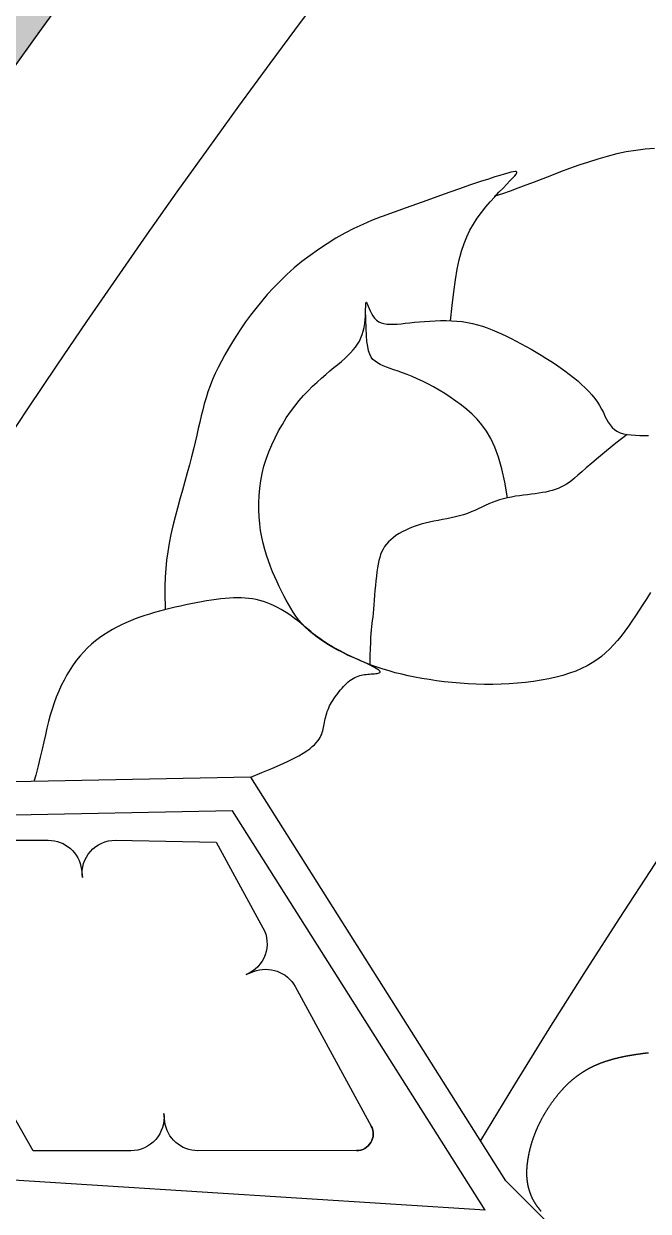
# Model space of a CAD drawing. Header units: feet. Extents: x 0 to 841, y 0 to 594.
# Drawn here: x 639.758 to 640.625, y 137.83 to 139.479 of the extents above; entities that cross this region are included whole.
import ezdxf

# ---------------------------------------------------------------- set-up
doc = ezdxf.new("R2010")
doc.units = ezdxf.units.FT
doc.header["$MEASUREMENT"] = 0
doc.layers.add('LOGO', color=7, linetype='Continuous')

# ---------------------------------------------------------------- blocks, each defined once
blk = doc.blocks.new('YOTA')
h = blk.add_hatch(color=1)
edge = h.paths.add_edge_path()
edge.add_arc((302.8865, 246.9749), 39.995, 0, 360)
edge = h.paths.add_edge_path(flags=16)
edge.add_arc((302.8865, 246.9749), 39.7003, 0, 360)
at = {"color": 2}
for p, q in [((271.5752, 266.8422), (269.5716, 266.8019)), ((272.705, 265.0555), (271.5752, 266.8422)), ((271.4951, 266.6932), (269.6933, 266.6569)), ((272.6127, 264.9259), (271.4951, 266.6932)), ((272.6127, 264.9259), (270.5259, 265.0586)), ((273.1594, 264.6017), (272.705, 265.0555))]:
    blk.add_line(p, q, dxfattribs=at)
for points in [[(273.3616, 269.623), (273.3204, 269.6195), (273.279, 269.6142), (273.2375, 269.6072), (273.1956, 269.5984), (273.1535, 269.5878), (273.1115, 269.5758), (273.0696, 269.5627), (273.0279, 269.5487), (272.9868, 269.534), (272.9462, 269.519), (272.9064, 269.5038), (272.8674, 269.4887), (272.8296, 269.4741), (272.7929, 269.4601), (272.7573, 269.4468), (272.7228, 269.4343), (272.6891, 269.4227), (272.6563, 269.4119), (272.6525, 269.4108)], [(272.4601, 268.8609), (272.4669, 268.9284), (272.4739, 268.9883), (272.4814, 269.0415), (272.4896, 269.0887), (272.4985, 269.1306), (272.5085, 269.168), (272.5195, 269.2017), (272.5319, 269.2324), (272.5457, 269.261), (272.5611, 269.288), (272.5782, 269.3143), (272.5966, 269.3396), (272.6159, 269.364), (272.6355, 269.3871), (272.6551, 269.4089), (272.674, 269.4292), (272.6919, 269.4477), (272.7083, 269.4644), (272.7226, 269.479), (272.7345, 269.4913), (272.7435, 269.5014), (272.7496, 269.5092), (272.7527, 269.5149), (272.7531, 269.5186), (272.7506, 269.5206), (272.7453, 269.521), (272.7373, 269.5199), (272.7266, 269.5175), (272.7132, 269.5138), (272.6972, 269.5092), (272.6783, 269.5036), (272.6554, 269.4966), (272.6271, 269.4876), (272.5919, 269.476), (272.5484, 269.4613), (272.4952, 269.4429), (272.431, 269.4203), (272.3542, 269.3929), (272.2635, 269.3601), (272.1575, 269.3213)], [(272.1575, 269.3213), (272.1487, 269.3185), (272.1105, 269.3039), (272.0715, 269.2872), (272.032, 269.2683), (271.9922, 269.2476), (271.9526, 269.2253), (271.9135, 269.2014), (271.8751, 269.1761), (271.8379, 269.1497), (271.8022, 269.1224), (271.7682, 269.0942), (271.7359, 269.0654), (271.7053, 269.0361), (271.6763, 269.0063), (271.6488, 268.9762), (271.6228, 268.9459), (271.5982, 268.9156), (271.575, 268.8853), (271.553, 268.8552), (271.5322, 268.8254), (271.5126, 268.796), (271.4942, 268.767), (271.4768, 268.7384), (271.4606, 268.7102), (271.4454, 268.6822), (271.4314, 268.6546), (271.4185, 268.6273), (271.4067, 268.6002), (271.396, 268.5733), (271.3863, 268.5467), (271.3777, 268.5202), (271.37, 268.4938), (271.3629, 268.4671), (271.3562, 268.4401), (271.3498, 268.4124), (271.3434, 268.384), (271.3368, 268.3547), (271.3299, 268.3241), (271.3223, 268.2923), (271.3139, 268.2589), (271.3046, 268.2238), (271.2945, 268.1873), (271.2839, 268.1496), (271.2729, 268.111), (271.262, 268.0718), (271.2512, 268.0323), (271.2408, 267.9927), (271.2311, 267.9533), (271.2223, 267.9144), (271.2146, 267.8763), (271.2083, 267.839), (271.2033, 267.8021), (271.1996, 267.7649), (271.1972, 267.7266), (271.196, 267.6865), (271.1959, 267.6439), (271.1969, 267.5982), (271.1975, 267.5828)], [(273.3451, 267.6585), (273.328, 267.6319), (273.3113, 267.6059), (273.2949, 267.5806), (273.2787, 267.5559), (273.2626, 267.532), (273.2466, 267.509), (273.2305, 267.4868), (273.2144, 267.4657), (273.198, 267.4457), (273.1812, 267.4267), (273.164, 267.4087), (273.146, 267.3918), (273.1272, 267.3759), (273.1073, 267.361), (273.0862, 267.3471), (273.0638, 267.3342), (273.0398, 267.3222), (273.0141, 267.3112), (272.9865, 267.3011), (272.9573, 267.292), (272.9265, 267.2838), (272.8944, 267.2766), (272.8611, 267.2703), (272.8268, 267.2649), (272.7917, 267.2604), (272.756, 267.2569), (272.7198, 267.2543), (272.6833, 267.2526), (272.6467, 267.2519), (272.6101, 267.252), (272.5736, 267.2529), (272.5375, 267.2546), (272.5017, 267.2571), (272.4664, 267.2602), (272.4318, 267.2639), (272.3979, 267.2682), (272.3649, 267.273), (272.333, 267.2783), (272.3021, 267.284), (272.2723, 267.2902), (272.2434, 267.2968), (272.2153, 267.3039), (272.1879, 267.3116), (272.1611, 267.3197), (272.1348, 267.3284), (272.1089, 267.3376), (272.0833, 267.3474), (272.0578, 267.3579), (272.0325, 267.3689), (272.0073, 267.3805), (271.9825, 267.3927), (271.9583, 267.4054), (271.9347, 267.4185), (271.9119, 267.4322), (271.8901, 267.4462), (271.8695, 267.4606), (271.8502, 267.4754), (271.8323, 267.4905), (271.816, 267.5059), (271.8011, 267.5216), (271.7875, 267.5377), (271.7749, 267.5542), (271.7632, 267.5711), (271.7523, 267.5886), (271.7419, 267.6065), (271.7318, 267.625), (271.7219, 267.6442), (271.712, 267.6639), (271.702, 267.6844), (271.692, 267.7056), (271.682, 267.7275), (271.6722, 267.7502), (271.6627, 267.7737), (271.6536, 267.798), (271.6451, 267.8232), (271.6373, 267.8492), (271.6303, 267.8761), (271.6242, 267.904), (271.6191, 267.9329), (271.6152, 267.9625), (271.6124, 267.9929), (271.611, 268.0239), (271.6109, 268.0555), (271.6123, 268.0874), (271.6153, 268.1196), (271.6198, 268.152), (271.626, 268.1844), (271.634, 268.2168), (271.6438, 268.249), (271.6554, 268.2809), (271.6684, 268.3123), (271.6829, 268.3431), (271.6985, 268.3732), (271.7153, 268.4024), (271.7329, 268.4306), (271.7513, 268.4576), (271.7704, 268.4832), (271.7898, 268.5074), (271.8096, 268.53), (271.8295, 268.5512), (271.8493, 268.5709), (271.8691, 268.5894), (271.8886, 268.6068), (271.9076, 268.6231), (271.9261, 268.6386), (271.9438, 268.6533), (271.9607, 268.6673), (271.9766, 268.6808), (271.9914, 268.6938), (272.005, 268.7066), (272.0175, 268.7192), (272.0289, 268.7318), (272.0392, 268.7445), (272.0483, 268.7576), (272.0563, 268.771), (272.0631, 268.785), (272.0689, 268.7996), (272.0735, 268.8151), (272.0771, 268.8315), (272.0797, 268.8483), (272.0815, 268.8652), (272.0827, 268.8815), (272.0834, 268.8969), (272.0838, 268.9109), (272.0841, 268.923), (272.0845, 268.9326), (272.085, 268.9394), (272.0858, 268.9428), (272.0872, 268.9426), (272.0892, 268.9391), (272.0917, 268.9329), (272.095, 268.9246), (272.099, 268.9148), (272.1038, 268.9041), (272.1095, 268.893), (272.1161, 268.8821), (272.1237, 268.872), (272.1323, 268.8634), (272.1419, 268.8565), (272.1527, 268.8514), (272.1646, 268.8479), (272.1776, 268.8458), (272.1917, 268.8449), (272.2069, 268.845), (272.2232, 268.8459), (272.2407, 268.8474), (272.2594, 268.8494), (272.2791, 268.8515), (272.3, 268.8537), (272.3219, 268.8559), (272.3446, 268.8578), (272.3679, 268.8595), (272.3917, 268.8607), (272.4158, 268.8614), (272.44, 268.8615), (272.4641, 268.8608), (272.488, 268.8592), (272.5115, 268.8567), (272.5345, 268.853), (272.5569, 268.8484), (272.579, 268.8428), (272.6007, 268.8362), (272.6222, 268.8288), (272.6435, 268.8207), (272.6647, 268.8118), (272.6859, 268.8023), (272.7072, 268.7922), (272.7286, 268.7816), (272.7503, 268.7705), (272.7722, 268.759), (272.7941, 268.7471), (272.8162, 268.7348), (272.8381, 268.7221), (272.86, 268.709), (272.8817, 268.6957), (272.9031, 268.682), (272.9243, 268.668), (272.945, 268.6538), (272.9653, 268.6393), (272.985, 268.6246), (273.0041, 268.6097), (273.0224, 268.5946), (273.0397, 268.5793), (273.0561, 268.5639), (273.0714, 268.5483), (273.0855, 268.5327), (273.0982, 268.5169), (273.1096, 268.5011), (273.1194, 268.4853), (273.1281, 268.4696), (273.1359, 268.4542), (273.1432, 268.4393), (273.1504, 268.4252), (273.1577, 268.4119), (273.1657, 268.3997), (273.1745, 268.3888), (273.1846, 268.3794), (273.1962, 268.3716), (273.2097, 268.3655), (273.2249, 268.3611), (273.2415, 268.3579), (273.2592, 268.3558), (273.2777, 268.3545), (273.2969, 268.3537), (273.3164, 268.3532), (273.336, 268.3526)], [(272.7114, 268.0774), (272.7002, 268.1459), (272.6872, 268.2055), (272.6725, 268.2571), (272.6561, 268.3015), (272.6383, 268.3397), (272.6191, 268.3725), (272.5987, 268.4008), (272.5773, 268.4256), (272.5549, 268.4477), (272.5317, 268.4679), (272.5078, 268.4871), (272.4834, 268.5054), (272.4587, 268.5227), (272.4338, 268.539), (272.4089, 268.5542), (272.3841, 268.5684), (272.3596, 268.5815), (272.3356, 268.5935), (272.3122, 268.6044), (272.2896, 268.6141), (272.268, 268.6226), (272.2474, 268.6302), (272.2278, 268.637), (272.2094, 268.6432), (272.1922, 268.6492), (272.1761, 268.655), (272.1614, 268.6609), (272.148, 268.6671), (272.1361, 268.6739), (272.1255, 268.6814), (272.1165, 268.69), (272.1088, 268.7001), (272.1024, 268.7124), (272.0971, 268.7276), (272.093, 268.7461), (272.0897, 268.7686), (272.0873, 268.7957), (272.0856, 268.8281), (272.0845, 268.8663), (272.0838, 268.9109)], [(273.2415, 268.3579), (273.1917, 268.3186), (273.1496, 268.2846), (273.1142, 268.2554), (273.0847, 268.2305), (273.0603, 268.2095), (273.04, 268.1918), (273.0232, 268.177), (273.0088, 268.1647), (272.996, 268.1543), (272.9841, 268.1453), (272.9722, 268.1374), (272.9602, 268.1304), (272.9479, 268.1242), (272.9354, 268.1188), (272.9226, 268.1141), (272.9094, 268.1099), (272.8957, 268.1063), (272.8814, 268.1031), (272.8666, 268.1003), (272.851, 268.0978), (272.8348, 268.0956), (272.8179, 268.0934), (272.8006, 268.0913), (272.7829, 268.0891), (272.765, 268.0867), (272.747, 268.084), (272.7291, 268.0809), (272.7114, 268.0774), (272.6939, 268.0733), (272.6769, 268.0685), (272.6605, 268.063), (272.6445, 268.0568), (272.6288, 268.0501), (272.6133, 268.0432), (272.5979, 268.036), (272.5824, 268.0288), (272.5668, 268.0218), (272.5508, 268.0149), (272.5344, 268.0086), (272.5174, 268.0027), (272.4997, 267.9976), (272.4815, 267.993), (272.4628, 267.9888), (272.4438, 267.985), (272.4245, 267.9813), (272.4052, 267.9777), (272.3859, 267.9739), (272.3668, 267.9699), (272.3479, 267.9655), (272.3294, 267.9606), (272.3114, 267.9551), (272.294, 267.9489), (272.2773, 267.9422), (272.2613, 267.9349), (272.246, 267.9271), (272.2317, 267.9189), (272.2183, 267.9102), (272.206, 267.9011), (272.1947, 267.8917), (272.1846, 267.882), (272.1757, 267.872), (272.168, 267.8616), (272.1612, 267.8507), (272.1554, 267.8392), (272.1504, 267.827), (272.1461, 267.8138), (272.1424, 267.7997), (272.1392, 267.7845), (272.1364, 267.768), (272.1338, 267.7502), (272.1315, 267.731), (272.1293, 267.7107), (272.1272, 267.6896), (272.1253, 267.6681), (272.1234, 267.6465), (272.1217, 267.6252), (272.12, 267.6045), (272.1183, 267.5848), (272.1167, 267.5664), (272.1151, 267.5497), (272.1135, 267.5349), (272.1119, 267.5211), (272.1103, 267.5075), (272.1088, 267.4932), (272.1074, 267.4772), (272.1061, 267.4587), (272.1049, 267.4366), (272.1039, 267.4101), (272.103, 267.3783), (272.1024, 267.3401)], [(271.5752, 266.8422), (271.6251, 266.8618), (271.6684, 266.8796), (271.7059, 266.8958), (271.7379, 266.9106), (271.7651, 266.9241), (271.788, 266.9364), (271.8072, 266.9476), (271.8231, 266.958), (271.8364, 266.9677), (271.8476, 266.9768), (271.8571, 266.9854), (271.8653, 266.9937), (271.8721, 267.0017), (271.8778, 267.0094), (271.8825, 267.0169), (271.8863, 267.0243), (271.8895, 267.0315), (271.892, 267.0388), (271.8941, 267.0461), (271.8959, 267.0535), (271.8975, 267.061), (271.8991, 267.0686), (271.9006, 267.0764), (271.9021, 267.0842), (271.9036, 267.0921), (271.9053, 267.1001), (271.9071, 267.1082), (271.9092, 267.1162), (271.9116, 267.1243), (271.9143, 267.1324), (271.9174, 267.1405), (271.9208, 267.1485), (271.9246, 267.1566), (271.9288, 267.1646), (271.9333, 267.1726), (271.9381, 267.1806), (271.9432, 267.1885), (271.9486, 267.1965), (271.9543, 267.2044), (271.9602, 267.2123), (271.9664, 267.2201), (271.9728, 267.2279), (271.9794, 267.2355), (271.9861, 267.2429), (271.993, 267.25), (272, 267.2568), (272.0071, 267.2631), (272.0143, 267.2689), (272.0215, 267.2742), (272.0287, 267.2788), (272.0359, 267.2828), (272.0432, 267.2861), (272.0504, 267.2889), (272.0576, 267.2912), (272.0648, 267.293), (272.0721, 267.2945), (272.0794, 267.2956), (272.0867, 267.2965), (272.094, 267.2972), (272.1013, 267.2978), (272.1087, 267.2983), (272.1159, 267.2988), (272.1228, 267.2994), (272.1292, 267.3001), (272.1349, 267.3009), (272.1398, 267.3019), (272.1437, 267.3031), (272.1464, 267.3047), (272.1478, 267.3066), (272.1476, 267.3089), (272.1458, 267.3116), (272.1423, 267.3148), (272.1373, 267.3185), (272.1309, 267.3225), (272.123, 267.327), (272.1139, 267.3318), (272.1036, 267.337), (272.092, 267.3426), (272.0795, 267.3485), (272.0659, 267.3548), (272.0515, 267.3615), (272.0363, 267.3684), (272.0204, 267.3758), (272.0041, 267.3835), (271.9874, 267.3916), (271.9705, 267.4002), (271.9536, 267.4092), (271.9367, 267.4187), (271.9199, 267.4287), (271.9035, 267.4392), (271.8876, 267.4502), (271.872, 267.4616), (271.8568, 267.4734), (271.8419, 267.4853), (271.8272, 267.4973), (271.8126, 267.5093), (271.7981, 267.5212), (271.7837, 267.5328), (271.7691, 267.5441), (271.7545, 267.5549), (271.7397, 267.5651), (271.7247, 267.5747), (271.7096, 267.5837), (271.6943, 267.5921), (271.6788, 267.5997), (271.6633, 267.6067), (271.6476, 267.613), (271.6317, 267.6185), (271.6158, 267.6232), (271.5998, 267.6271), (271.5837, 267.6303), (271.5674, 267.6326), (271.5508, 267.6342), (271.534, 267.6351), (271.5167, 267.6353), (271.499, 267.6349), (271.4808, 267.6339), (271.4619, 267.6324), (271.4424, 267.6303), (271.4221, 267.6277), (271.4011, 267.6247), (271.3793, 267.6213), (271.3569, 267.6175), (271.3341, 267.6133), (271.3109, 267.6087), (271.2876, 267.6039), (271.2641, 267.5988), (271.2407, 267.5934), (271.2174, 267.5878), (271.1944, 267.582), (271.1717, 267.576), (271.1495, 267.5698), (271.1276, 267.5634), (271.1061, 267.5566), (271.0848, 267.5494), (271.0639, 267.5417), (271.0434, 267.5336), (271.023, 267.5249), (271.003, 267.5156), (270.9832, 267.5057), (270.9637, 267.495), (270.9444, 267.4836), (270.9254, 267.4714), (270.9069, 267.4583), (270.8887, 267.4443), (270.8709, 267.4294), (270.8536, 267.4134), (270.8369, 267.3965), (270.8207, 267.3784), (270.8051, 267.3592), (270.7901, 267.3388), (270.7758, 267.3173), (270.7622, 267.2948), (270.7493, 267.2714), (270.7371, 267.2471), (270.7257, 267.222), (270.7151, 267.1962), (270.7052, 267.1698), (270.6962, 267.1429), (270.688, 267.1155), (270.6805, 267.0877), (270.6736, 267.059), (270.6669, 267.0293), (270.66, 266.9981), (270.6526, 266.9649), (270.6443, 266.9295), (270.6348, 266.8915), (270.6238, 266.8504), (270.6159, 266.8229)], [(272.8606, 264.9213), (272.8595, 264.9225), (272.8585, 264.9238), (272.8574, 264.925), (272.8564, 264.9262), (272.8554, 264.9275), (272.8544, 264.9287), (272.8534, 264.9299), (272.8525, 264.9311), (272.8515, 264.9323), (272.8506, 264.9335), (272.8497, 264.9347), (272.8488, 264.9358), (272.8479, 264.937), (272.847, 264.9382), (272.8462, 264.9393), (272.8453, 264.9405), (272.8445, 264.9416), (272.8436, 264.9428), (272.8428, 264.9439), (272.842, 264.945), (272.8412, 264.9462), (272.8405, 264.9473), (272.8397, 264.9484), (272.8389, 264.9495), (272.8382, 264.9506), (272.8375, 264.9517), (272.8368, 264.9528), (272.8361, 264.9539), (272.8354, 264.955), (272.8347, 264.9561), (272.834, 264.9571), (272.8333, 264.9582), (272.8327, 264.9593), (272.832, 264.9603), (272.8314, 264.9614), (272.8308, 264.9624), (272.8302, 264.9635), (272.8296, 264.9645), (272.829, 264.9656), (272.8284, 264.9666), (272.8278, 264.9677), (272.8272, 264.9687), (272.8267, 264.9697), (272.8261, 264.9708), (272.8256, 264.9718), (272.8251, 264.9728), (272.8245, 264.9739), (272.824, 264.9749), (272.8235, 264.9759), (272.823, 264.9769), (272.8225, 264.9779), (272.822, 264.9789), (272.8216, 264.9799), (272.8211, 264.981), (272.8206, 264.982), (272.8202, 264.983), (272.8197, 264.984), (272.8193, 264.985), (272.8188, 264.986), (272.8184, 264.987), (272.818, 264.988), (272.8176, 264.989), (272.8171, 264.99), (272.8167, 264.991), (272.8163, 264.992), (272.8159, 264.993), (272.8155, 264.994), (272.8151, 264.995), (272.8148, 264.996), (272.8144, 264.9969), (272.814, 264.9979), (272.8136, 264.9989), (272.8133, 264.9999), (272.8129, 265.0009), (272.8125, 265.0019), (272.8122, 265.0029), (272.8118, 265.0039), (272.8115, 265.0049), (272.8112, 265.0059), (272.8108, 265.0069), (272.8105, 265.0079), (272.8102, 265.009), (272.8098, 265.01), (272.8095, 265.011), (272.8092, 265.012), (272.8089, 265.013), (272.8086, 265.014), (272.8082, 265.015), (272.8079, 265.016), (272.8076, 265.017), (272.8073, 265.0181), (272.807, 265.0191), (272.8068, 265.0201), (272.8065, 265.0211), (272.8062, 265.0222), (272.8059, 265.0232), (272.8056, 265.0242), (272.8054, 265.0253), (272.8051, 265.0263), (272.8048, 265.0274), (272.8046, 265.0284), (272.8043, 265.0294), (272.8041, 265.0305), (272.8038, 265.0315), (272.8036, 265.0326), (272.8034, 265.0337), (272.8031, 265.0347), (272.8029, 265.0358), (272.8027, 265.0369), (272.8025, 265.0379), (272.8022, 265.039), (272.802, 265.0401), (272.8018, 265.0412), (272.8016, 265.0423), (272.8014, 265.0434), (272.8012, 265.0444), (272.801, 265.0455), (272.8009, 265.0466), (272.8007, 265.0478), (272.8005, 265.0489), (272.8003, 265.05), (272.8002, 265.0511), (272.8, 265.0522), (272.7998, 265.0534), (272.7997, 265.0545), (272.7996, 265.0556), (272.7994, 265.0568), (272.7993, 265.0579), (272.7991, 265.0591), (272.799, 265.0602), (272.7989, 265.0614), (272.7988, 265.0626), (272.7987, 265.0637), (272.7986, 265.0649), (272.7984, 265.0661), (272.7983, 265.0673), (272.7983, 265.0685), (272.7982, 265.0697), (272.7981, 265.0709), (272.798, 265.0721), (272.7979, 265.0733), (272.7979, 265.0746), (272.7978, 265.0758), (272.7978, 265.077), (272.7977, 265.0783), (272.7977, 265.0795), (272.7976, 265.0808), (272.7976, 265.082), (272.7975, 265.0833), (272.7975, 265.0846), (272.7975, 265.0859), (272.7975, 265.0871), (272.7975, 265.0884), (272.7975, 265.0897), (272.7975, 265.0911), (272.7975, 265.0924), (272.7975, 265.0937), (272.7975, 265.095), (272.7975, 265.0964), (272.7976, 265.0977), (272.7976, 265.0991), (272.7976, 265.1004), (272.7977, 265.1018), (272.7977, 265.1032), (272.7978, 265.1045), (272.7979, 265.1059), (272.7979, 265.1073), (272.798, 265.1087), (272.7981, 265.1102), (272.7982, 265.1116), (272.7983, 265.113), (272.7984, 265.1145), (272.7985, 265.1159), (272.7986, 265.1174), (272.7987, 265.1188), (272.7988, 265.1203), (272.799, 265.1218), (272.7991, 265.1233), (272.7992, 265.1248), (272.7994, 265.1263), (272.7995, 265.1278), (272.7997, 265.1293), (272.7999, 265.1308), (272.8, 265.1324), (272.8002, 265.1339), (272.8004, 265.1355), (272.8006, 265.137), (272.8008, 265.1386), (272.801, 265.1402), (272.8012, 265.1418), (272.8014, 265.1434), (272.8017, 265.145), (272.8019, 265.1466), (272.8021, 265.1482), (272.8024, 265.1498), (272.8026, 265.1515), (272.8029, 265.1531), (272.8031, 265.1547), (272.8034, 265.1564), (272.8037, 265.1581), (272.804, 265.1597), (272.8043, 265.1614), (272.8046, 265.1631), (272.8049, 265.1648), (272.8052, 265.1664), (272.8055, 265.1681), (272.8058, 265.1698), (272.8062, 265.1716), (272.8065, 265.1733), (272.8069, 265.175), (272.8072, 265.1767), (272.8076, 265.1785), (272.808, 265.1802), (272.8083, 265.182), (272.8087, 265.1837), (272.8091, 265.1855), (272.8095, 265.1872), (272.8099, 265.189), (272.8103, 265.1908), (272.8108, 265.1926), (272.8112, 265.1943), (272.8116, 265.1961), (272.8121, 265.1979), (272.8125, 265.1997), (272.813, 265.2015), (272.8135, 265.2034), (272.814, 265.2052), (272.8144, 265.207), (272.8149, 265.2088), (272.8154, 265.2106), (272.8159, 265.2125), (272.8165, 265.2143), (272.817, 265.2162), (272.8175, 265.218), (272.8181, 265.2199), (272.8186, 265.2217), (272.8192, 265.2236), (272.8197, 265.2254), (272.8203, 265.2273), (272.8209, 265.2292), (272.8215, 265.231), (272.8221, 265.2329), (272.8227, 265.2348), (272.8233, 265.2367), (272.8239, 265.2386), (272.8246, 265.2405), (272.8252, 265.2424), (272.8258, 265.2443), (272.8265, 265.2462), (272.8272, 265.2481), (272.8278, 265.25), (272.8285, 265.2519), (272.8292, 265.2538), (272.8299, 265.2557), (272.8306, 265.2576), (272.8314, 265.2596), (272.8321, 265.2615), (272.8328, 265.2634), (272.8336, 265.2653), (272.8343, 265.2673), (272.8351, 265.2692), (272.8359, 265.2711), (272.8366, 265.2731), (272.8374, 265.275), (272.8382, 265.277), (272.839, 265.2789), (272.8399, 265.2808), (272.8407, 265.2828), (272.8415, 265.2847), (272.8424, 265.2867), (272.8432, 265.2886), (272.8441, 265.2906), (272.845, 265.2925), (272.8458, 265.2945), (272.8467, 265.2964), (272.8476, 265.2984), (272.8486, 265.3004), (272.8495, 265.3023), (272.8504, 265.3043), (272.8513, 265.3062), (272.8523, 265.3082), (272.8533, 265.3101), (272.8542, 265.3121), (272.8552, 265.3141), (272.8562, 265.316), (272.8572, 265.318), (272.8582, 265.3199), (272.8592, 265.3219), (272.8602, 265.3239), (272.8612, 265.3258), (272.8623, 265.3278), (272.8633, 265.3297), (272.8644, 265.3317), (272.8654, 265.3336), (272.8665, 265.3356), (272.8676, 265.3375), (272.8686, 265.3395), (272.8697, 265.3414), (272.8708, 265.3434), (272.8719, 265.3453), (272.8731, 265.3472), (272.8742, 265.3492), (272.8753, 265.3511), (272.8764, 265.3531), (272.8776, 265.355), (272.8787, 265.3569), (272.8799, 265.3588), (272.8811, 265.3608), (272.8822, 265.3627), (272.8834, 265.3646), (272.8846, 265.3665), (272.8858, 265.3684), (272.887, 265.3703), (272.8882, 265.3722), (272.8894, 265.3741), (272.8906, 265.376), (272.8918, 265.3779), (272.8931, 265.3798), (272.8943, 265.3817), (272.8955, 265.3836), (272.8968, 265.3854), (272.898, 265.3873), (272.8993, 265.3892), (272.9006, 265.391), (272.9018, 265.3929), (272.9031, 265.3947), (272.9044, 265.3966), (272.9057, 265.3984), (272.9069, 265.4003), (272.9082, 265.4021), (272.9095, 265.4039), (272.9108, 265.4057), (272.9122, 265.4075), (272.9135, 265.4094), (272.9148, 265.4112), (272.9161, 265.4129), (272.9174, 265.4147), (272.9188, 265.4165), (272.9201, 265.4183), (272.9214, 265.4201), (272.9228, 265.4218), (272.9241, 265.4236), (272.9255, 265.4253), (272.9268, 265.427), (272.9282, 265.4288), (272.9295, 265.4305), (272.9309, 265.4322), (272.9323, 265.4339), (272.9337, 265.4356), (272.935, 265.4373), (272.9364, 265.439), (272.9378, 265.4407), (272.9392, 265.4423), (272.9406, 265.444), (272.9419, 265.4457), (272.9433, 265.4473), (272.9447, 265.4489), (272.9461, 265.4505), (272.9475, 265.4522), (272.9489, 265.4538), (272.9503, 265.4554), (272.9517, 265.457), (272.9532, 265.4585), (272.9546, 265.4601), (272.956, 265.4617), (272.9574, 265.4632), (272.9588, 265.4647), (272.9602, 265.4663), (272.9617, 265.4678), (272.9631, 265.4693), (272.9645, 265.4708), (272.9659, 265.4723), (272.9673, 265.4737), (272.9688, 265.4752), (272.9702, 265.4767), (272.9716, 265.4781), (272.9731, 265.4795), (272.9745, 265.481), (272.9759, 265.4824), (272.9774, 265.4838), (272.9788, 265.4852), (272.9802, 265.4865), (272.9817, 265.4879), (272.9831, 265.4893), (272.9845, 265.4906), (272.986, 265.4919), (272.9874, 265.4933), (272.9889, 265.4946), (272.9903, 265.4959), (272.9918, 265.4972), (272.9932, 265.4984), (272.9946, 265.4997), (272.9961, 265.501), (272.9975, 265.5022), (272.999, 265.5035), (273.0004, 265.5047), (273.0019, 265.5059), (273.0033, 265.5071), (273.0048, 265.5083), (273.0063, 265.5095), (273.0077, 265.5107), (273.0092, 265.5119), (273.0106, 265.513), (273.0121, 265.5142), (273.0135, 265.5153), (273.015, 265.5165), (273.0165, 265.5176), (273.0179, 265.5187), (273.0194, 265.5198), (273.0209, 265.5209), (273.0223, 265.522), (273.0238, 265.523), (273.0253, 265.5241), (273.0267, 265.5252), (273.0282, 265.5262), (273.0297, 265.5273), (273.0312, 265.5283), (273.0326, 265.5293), (273.0341, 265.5303), (273.0356, 265.5313), (273.0371, 265.5323), (273.0385, 265.5333), (273.04, 265.5343), (273.0415, 265.5353), (273.043, 265.5362), (273.0445, 265.5372), (273.046, 265.5381), (273.0475, 265.5391), (273.049, 265.54), (273.0504, 265.5409), (273.0519, 265.5418), (273.0534, 265.5427), (273.0549, 265.5436), (273.0564, 265.5445), (273.0579, 265.5454), (273.0594, 265.5463), (273.0609, 265.5472), (273.0624, 265.548), (273.0639, 265.5489), (273.0654, 265.5497), (273.0669, 265.5505), (273.0684, 265.5514), (273.07, 265.5522), (273.0715, 265.553), (273.073, 265.5538), (273.0745, 265.5546), (273.076, 265.5554), (273.0775, 265.5562), (273.079, 265.557), (273.0806, 265.5578), (273.0821, 265.5585), (273.0836, 265.5593), (273.0851, 265.56), (273.0867, 265.5608), (273.0882, 265.5615), (273.0897, 265.5623), (273.0913, 265.563), (273.0928, 265.5637), (273.0943, 265.5644), (273.0959, 265.5651), (273.0974, 265.5658), (273.0989, 265.5665), (273.1005, 265.5672), (273.102, 265.5679), (273.1036, 265.5686), (273.1051, 265.5692), (273.1067, 265.5699), (273.1082, 265.5706), (273.1098, 265.5712), (273.1113, 265.5719), (273.1129, 265.5725), (273.1144, 265.5732), (273.116, 265.5738), (273.1175, 265.5744), (273.1191, 265.575), (273.1207, 265.5757), (273.1222, 265.5763), (273.1238, 265.5769), (273.1254, 265.5775), (273.1269, 265.5781), (273.1285, 265.5787), (273.1301, 265.5792), (273.1317, 265.5798), (273.1332, 265.5804), (273.1348, 265.581), (273.1364, 265.5815), (273.138, 265.5821), (273.1396, 265.5826), (273.1412, 265.5832), (273.1427, 265.5837), (273.1443, 265.5843), (273.1459, 265.5848), (273.1475, 265.5854), (273.1491, 265.5859), (273.1507, 265.5864), (273.1523, 265.5869), (273.1539, 265.5874), (273.1555, 265.5879), (273.1571, 265.5885), (273.1587, 265.589), (273.1604, 265.5895), (273.162, 265.5899), (273.1636, 265.5904), (273.1652, 265.5909), (273.1668, 265.5914), (273.1685, 265.5919), (273.1701, 265.5923), (273.1717, 265.5928), (273.1733, 265.5933), (273.175, 265.5937), (273.1766, 265.5942), (273.1782, 265.5946), (273.1799, 265.5951), (273.1815, 265.5955), (273.1832, 265.596), (273.1848, 265.5964), (273.1865, 265.5968), (273.1881, 265.5973), (273.1898, 265.5977), (273.1914, 265.5981), (273.1931, 265.5985), (273.1947, 265.5989), (273.1964, 265.5993), (273.1981, 265.5997), (273.1997, 265.6001), (273.2014, 265.6005), (273.2031, 265.6009), (273.2048, 265.6013), (273.2065, 265.6017), (273.2081, 265.6021), (273.2098, 265.6025), (273.2115, 265.6029), (273.2132, 265.6032), (273.2149, 265.6036), (273.2166, 265.604), (273.2183, 265.6043), (273.22, 265.6047), (273.2217, 265.6051), (273.2234, 265.6054), (273.2251, 265.6058), (273.2268, 265.6061), (273.2285, 265.6065), (273.2303, 265.6068), (273.232, 265.6071), (273.2337, 265.6075), (273.2354, 265.6078), (273.2372, 265.6082), (273.2389, 265.6085), (273.2406, 265.6088), (273.2424, 265.6091), (273.2441, 265.6095), (273.2459, 265.6098), (273.2476, 265.6101), (273.2494, 265.6104), (273.2511, 265.6107), (273.2529, 265.611), (273.2546, 265.6113), (273.2564, 265.6116), (273.2582, 265.6119), (273.2599, 265.6122), (273.2617, 265.6125), (273.2635, 265.6128), (273.2653, 265.6131), (273.2671, 265.6134), (273.2688, 265.6137), (273.2706, 265.614), (273.2724, 265.6143), (273.2742, 265.6146), (273.276, 265.6148), (273.2778, 265.6151), (273.2796, 265.6154), (273.2814, 265.6157), (273.2833, 265.6159), (273.2851, 265.6162), (273.2869, 265.6165), (273.2887, 265.6168), (273.2906, 265.617), (273.2924, 265.6173), (273.2942, 265.6175), (273.2961, 265.6178), (273.2979, 265.6181), (273.2997, 265.6183), (273.3016, 265.6186), (273.3034, 265.6188), (273.3053, 265.6191), (273.3072, 265.6193), (273.309, 265.6196), (273.3109, 265.6198), (273.3128, 265.6201), (273.3146, 265.6203), (273.3165, 265.6205), (273.3184, 265.6208), (273.3203, 265.621), (273.3222, 265.6212), (273.3241, 265.6215), (273.326, 265.6217), (273.3278, 265.6219), (273.3298, 265.6222), (273.3317, 265.6224), (273.3336, 265.6226), (273.3355, 265.6228)]]:
    blk.add_lwpolyline(points, dxfattribs=at)
for points in [[(272.0439, 265.1895, 0.569169), (272.1085, 265.2985, -0.569169), (272.0439, 265.1895), (271.3414, 265.189, -0.379368), (271.195, 265.3186), (271.1907, 265.354, -0.449939), (271.0446, 265.1888), (270.6128, 265.1885), (270.3913, 265.5762, -0.449939)], [(269.9773, 266.5623), (270.6796, 266.5628, -0.379368), (270.826, 266.4332), (270.8303, 266.3978, -0.449939), (270.9764, 266.563), (271.4228, 266.5546), (271.6297, 266.1756, -0.449939), (271.5549, 265.9682), (271.588, 265.9814, -0.379368), (271.7719, 265.9151), (272.1085, 265.2985)]]:
    blk.add_lwpolyline(points, format="xyb", dxfattribs=at)
at = {"color": 1}
for centre, radius in [((302.8815, 246.9749), 40.0001), ((302.8815, 246.9749), 40), ((302.8865, 246.9749), 39.995)]:
    blk.add_circle(centre, radius, dxfattribs=at)
at = {"color": 2}
for radius in [39.7003, 38.793]:
    blk.add_circle((302.8865, 246.9749), radius, dxfattribs=at)
blk.add_arc((302.8865, 246.9749), 35.3718, 90.08922, 148.92134, dxfattribs=at)

msp = doc.modelspace()

# ---------------------------------------------------------------- linework, layer by layer
at = {"layer": 'LOGO', "color": 1}
msp.add_circle((649.9138, 132.2024), 12.5548, dxfattribs=at)

# ---------------------------------------------------------------- block references
at = {"layer": 'LOGO', "xscale": 0.3139103563735262, "yscale": 0.3139103563735262, "zscale": 0.3139103563735262}
msp.add_blockref('YOTA', (554.8225, 54.668), dxfattribs=at)

doc.saveas('drawing.dxf')
